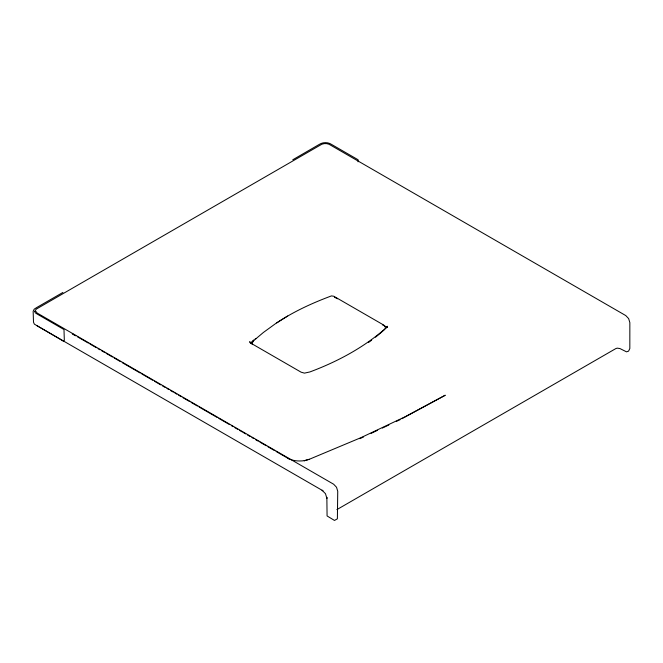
<?xml version="1.0" encoding="UTF-8"?>
<svg xmlns="http://www.w3.org/2000/svg" width="663" height="663" viewBox="0 0 663 663"><rect width="100%" height="100%" fill="white"/><g stroke="black" fill="none" stroke-linecap="round" stroke-linejoin="round"><path stroke-width="0.99" d="M358.078 161.813L358.086 159.75L331.84 144.6C328.028 141.957 322.782 142.015 318.953 144.592L292.773 159.775M387.142 326.668L387.093 327.423L387.532 326.262L386.943 327.149C364.584 347.122 337.848 361.501 309.878 371.943L304.45 373.128L301.143 372.2L250.556 342.995L251.136 343.343L249.686 341.652L250.208 342.87M252.446 342.406L253.183 341.08L252.446 342.406L253.183 341.08L263.344 332.503L275.907 323.378L287.659 316.027M252.47 343.177L252.205 344.636M253.888 339.895L250.523 343.061M276.695 322.898C293.676 311.552 312.348 303.008 331.459 295.905L333.82 296.253L383.761 325.085L384.797 326.436M255.238 338.644L256.382 338.569M62.902 292.449L36.68 307.557L34.186 309.182L33.15 311.287L33.498 322.168L34.36 324.141L63.225 341.014M63.258 341.031L64.328 340.417L63.988 329.544L37.741 314.395L35.346 312.878L34.65 311.361M336.895 509.607L615.861 348.564L617.212 348.141L619.905 348.547L626.552 351.846L628.59 351.117L629.825 348.506L629.85 322.632L628.657 318.621L625.781 315.58L331.144 145.479C327.853 142.943 323.113 142.868 319.798 145.396L36.266 309.107L34.733 311.453M401.902 418.701L445.271 395.223L404.927 416.87L360.937 437.663L309.314 459.285L304.3 460.71L309.314 459.285M359.868 438.682L363.606 436.917M371.089 433.378L377.637 430.287M382.311 428.074L388.858 424.983M396.341 421.444L400.087 419.679M304.483 460.669C298.466 461.373 292.905 461.025 287.817 458.241M382.75 325.152L383.181 325.152M334.442 297.248L337.624 298.764M383.62 325.318L386.206 326.809L386.247 327.862M72.242 333.779L75.814 335.843M77.496 336.812L88.336 343.069M90.019 344.047L96.384 347.719M98.074 348.697L99.956 349.782M101.646 350.76L104.431 352.36M106.121 353.338L108.898 354.945M109.702 355.409L112.478 357.009M114.169 357.987L120.517 361.65M122.224 362.636L140.191 373.012M141.899 373.998L152.705 380.239M154.421 381.225L160.753 384.88M162.468 385.874L165.228 387.465M166.943 388.452L168.8 389.529M170.515 390.515L173.275 392.106M174.991 393.101L176.847 394.17M178.571 395.165L181.322 396.756M183.038 397.75L189.361 401.397M191.093 402.4L197.408 406.046M199.14 407.041L217.083 417.4M218.815 418.403L229.597 424.627M231.337 425.629L233.177 426.69M234.917 427.701L237.644 429.276M239.384 430.279L242.119 431.853M242.965 432.342L245.691 433.917M247.44 434.928L250.158 436.503M251.907 437.514L253.738 438.566M255.487 439.577L258.205 441.144M259.954 442.155L266.253 445.793M268.009 446.804L274.3 450.442M276.057 451.453L289.474 459.194M39.183 326.983L36.979 325.69M39.821 327.356L322.956 490.777L322.052 490.23L325.492 493.711L326.876 498.402L326.859 497.349L327.074 515.947L334.492 520.447L337.384 518.822L337.74 491.291L336.539 487.272L333.655 484.23L37.153 313.044L35.885 311.428M73.005 334.218L74.753 335.229M385.153 327.804L385.311 328.566M384.847 329.238A252.628 146.482 0.3 0 1 375.49 337.21M371.62 340.194A252.628 146.482 0.3 0 1 368.487 342.498"/></g></svg>
